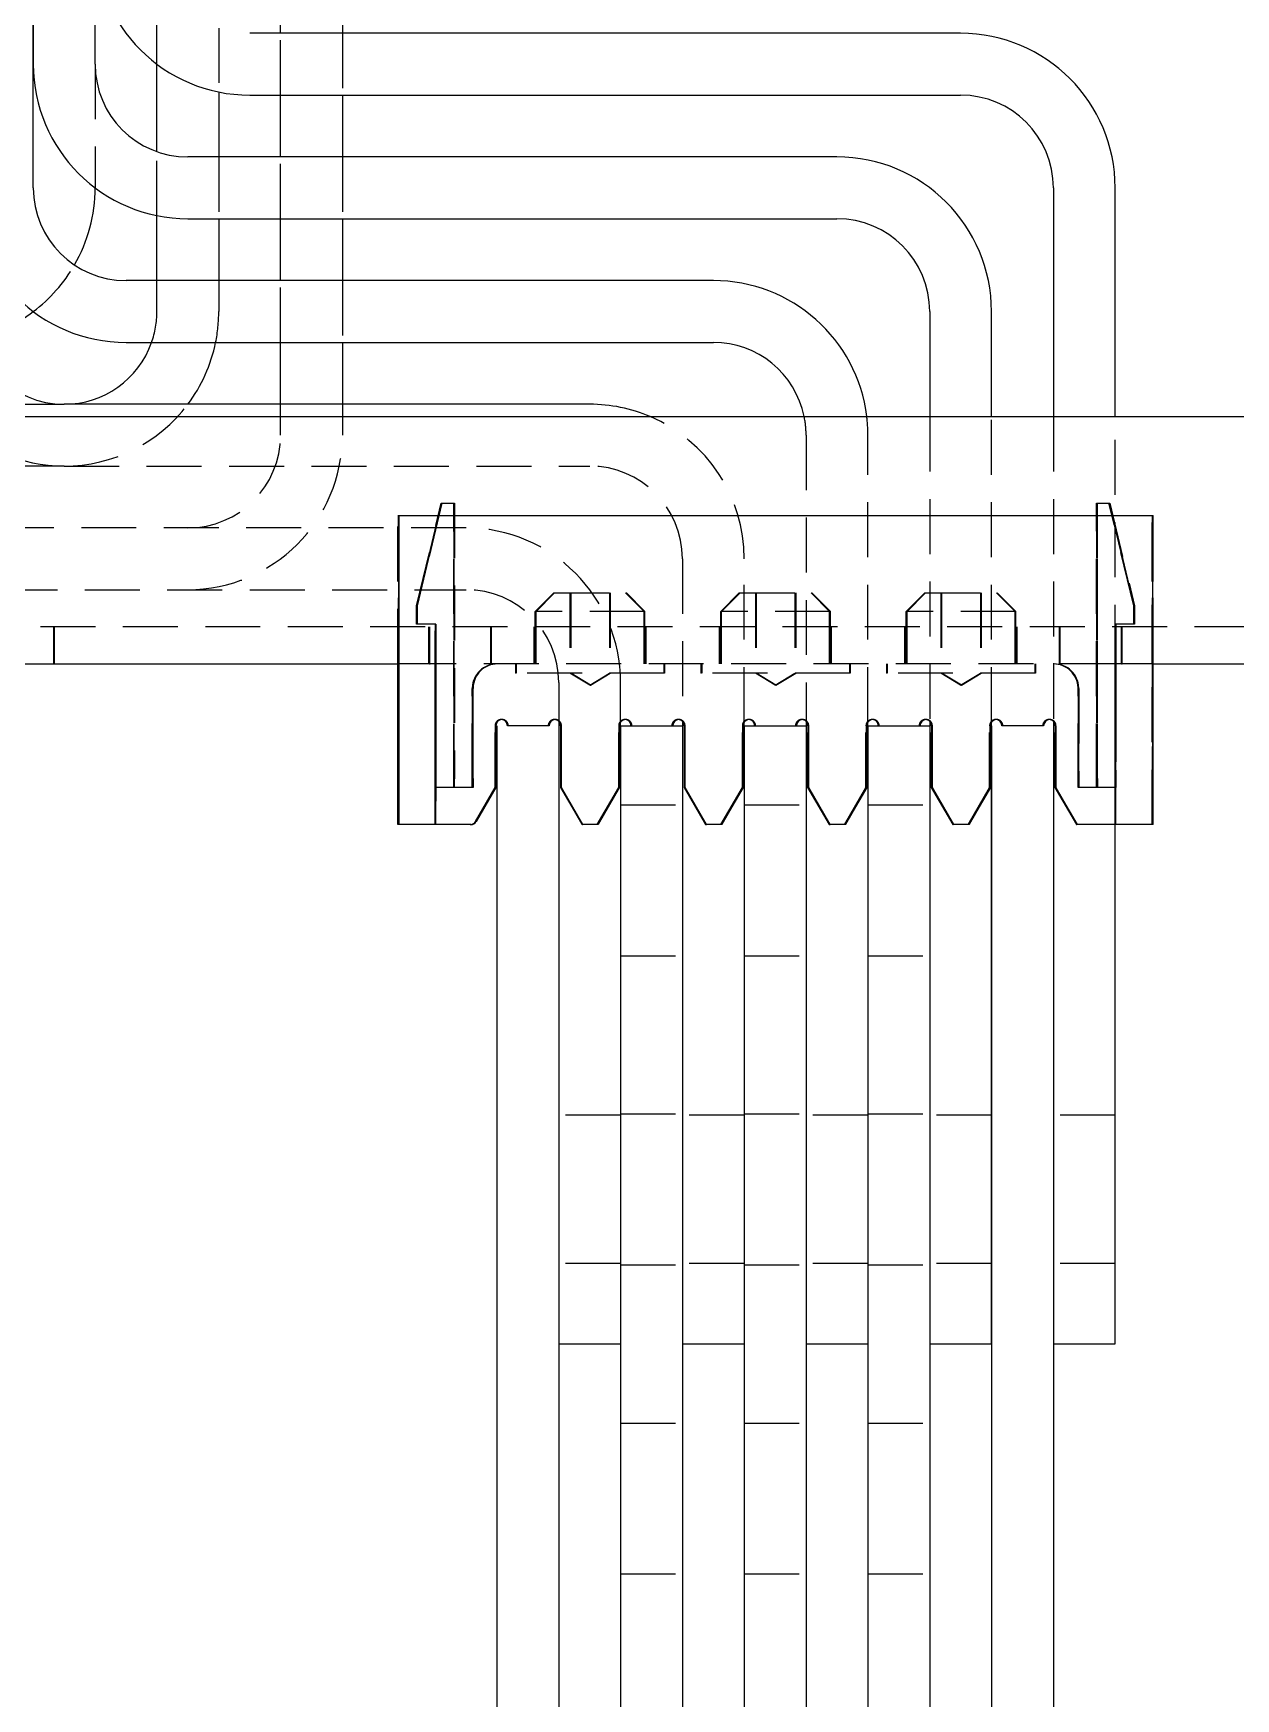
# Model space of a CAD drawing. Header units: millimetres. Extents: x -116965 to 323937, y 291661 to 566926.
# Drawn here: x -20273.1 to -20203.6, y 326051.8 to 326148 of the extents above; entities that cross this region are included whole.
import ezdxf

# ---------------------------------------------------------------- set-up
doc = ezdxf.new("R2010")
doc.units = ezdxf.units.MM
doc.linetypes.add('HIDDEN2', pattern=[4.7625, 3.175, -1.5875])
doc.layers.add('ALPHA', color=255, linetype='Continuous')
doc.layers.add('Pointille_Court', color=40, linetype='HIDDEN2', lineweight=25)

msp = doc.modelspace()

# ---------------------------------------------------------------- linework, layer by layer
at = {"layer": 'ALPHA'}
for p, q in [((-20273.090627, 326139.083757), (-20273.090627, 326155.155185)), ((-20273.090627, 326155.155185), (-20273.090627, 326146.226614)), ((-20269.519199, 326146.226614), (-20269.519199, 326155.155185)), ((-20258.804913, 326148.012328), (-20258.804913, 326155.155183)), ((-20255.233484, 326155.155185), (-20255.233484, 326148.012328)), ((-20219.519199, 326148.012328), (-20260.590627, 326148.012328)), ((-20265.94777, 326141.175851), (-20265.94777, 326146.226614)), ((-20262.376341, 326144.621293), (-20262.376341, 326140.869471)), ((-20260.590627, 326144.4409), (-20219.519199, 326144.4409)), ((-20258.804913, 326140.869471), (-20258.804913, 326144.4409)), ((-20255.233484, 326144.4409), (-20255.233484, 326140.869471)), ((-20226.662056, 326140.869471), (-20264.162056, 326140.869471)), ((-20214.162056, 326139.083757), (-20214.162056, 326125.869471)), ((-20210.590627, 326125.869471), (-20210.590627, 326139.083757)), ((-20265.94777, 326133.726614), (-20265.94777, 326137.478436)), ((-20264.162056, 326137.298043), (-20226.662056, 326137.298043)), ((-20262.376341, 326137.298043), (-20262.376341, 326133.726614)), ((-20258.804913, 326133.726614), (-20258.804913, 326137.298043)), ((-20255.233484, 326137.298043), (-20255.233484, 326133.726614)), ((-20233.804913, 326133.726614), (-20267.733484, 326133.726614)), ((-20221.304913, 326131.9409), (-20221.304913, 326125.869471)), ((-20217.733484, 326125.869471), (-20217.733484, 326131.9409)), ((-20267.733484, 326130.155185), (-20233.804913, 326130.155185)), ((-20258.804913, 326126.583757), (-20258.804913, 326130.155185)), ((-20255.233484, 326130.155185), (-20255.233484, 326126.583757)), ((-20435.195723, 326125.869471), (-20114.481443, 326125.869471)), ((-20240.94777, 326126.583757), (-20271.304913, 326126.583757)), ((-20251.981, 326111.583757), (-20251.980829, 326120.155185)), ((-20251.980829, 326120.155185), (-20251.980421, 326120.155185)), ((-20251.980421, 326120.155185), (-20208.408993, 326120.155185)), ((-20251.980421, 326120.155185), (-20251.980421, 326102.298043)), ((-20208.408993, 326102.298043), (-20208.408993, 326120.155185)), ((-20297.694706, 326111.583757), (-20251.981, 326111.583757)), ((-20252.022256, 326102.298043), (-20252.022256, 326111.583757)), ((-20252.021677, 326111.583757), (-20252.021677, 326102.298043)), ((-20252.016714, 326102.298043), (-20252.016714, 326111.583757)), ((-20252.016135, 326111.583757), (-20252.016135, 326102.298043)), ((-20251.986542, 326102.298043), (-20251.986542, 326111.583757)), ((-20251.985962, 326111.583757), (-20251.985962, 326102.298043)), ((-20251.981, 326102.298043), (-20251.981, 326111.583757)), ((-20208.408993, 326111.583757), (-20162.695288, 326111.583757)), ((-20208.402384, 326102.298043), (-20208.402384, 326111.583757)), ((-20246.373278, 326108.012328), (-20246.373278, 326104.4409)), ((-20246.366669, 326108.012328), (-20246.366669, 326104.4409)), ((-20246.304913, 326108.012328), (-20246.304913, 326018.726614)), ((-20245.694706, 326108.012328), (-20245.700828, 326108.012328)), ((-20245.665113, 326108.012328), (-20245.694706, 326108.012328)), ((-20245.658992, 326108.012328), (-20245.665113, 326108.012328)), ((-20243.301849, 326108.012328), (-20245.658992, 326108.012328)), ((-20243.295241, 326108.012328), (-20243.301849, 326108.012328)), ((-20242.733484, 326108.295723), (-20242.733484, 326072.298043)), ((-20242.733484, 326108.012328), (-20242.733484, 326018.726614)), ((-20242.593685, 326108.012328), (-20242.593685, 326104.4409)), ((-20242.587564, 326104.4409), (-20242.587564, 326108.012328)), ((-20239.230421, 326108.012328), (-20239.230421, 326104.4409)), ((-20239.162056, 326108.012328), (-20239.162056, 326108.222467)), ((-20239.162056, 326108.012328), (-20235.590627, 326108.012328)), ((-20239.162056, 326108.012328), (-20239.162056, 326018.726614)), ((-20235.590627, 326108.295723), (-20235.590627, 326108.012328)), ((-20235.590627, 326108.012328), (-20235.590627, 326018.726614)), ((-20235.450828, 326108.012328), (-20235.450828, 326104.4409)), ((-20235.444707, 326104.4409), (-20235.444707, 326108.012328)), ((-20232.087564, 326108.012328), (-20232.087564, 326104.4409)), ((-20232.019199, 326108.012328), (-20232.019199, 326108.222468)), ((-20232.019199, 326108.012328), (-20228.44777, 326108.012328)), ((-20232.019199, 326108.012328), (-20232.019199, 326018.726614)), ((-20228.44777, 326108.295723), (-20228.44777, 326108.012328)), ((-20228.44777, 326108.012328), (-20228.44777, 326018.726614)), ((-20228.307971, 326108.012328), (-20228.307971, 326104.4409)), ((-20228.30185, 326104.4409), (-20228.30185, 326108.012328)), ((-20224.944707, 326108.012328), (-20224.944707, 326104.4409)), ((-20224.876341, 326108.012328), (-20224.876341, 326108.222468)), ((-20224.876341, 326108.012328), (-20221.304913, 326108.012328)), ((-20224.876341, 326108.012328), (-20224.876341, 326018.726614)), ((-20221.304913, 326108.295723), (-20221.304913, 326108.012328)), ((-20221.304913, 326108.012328), (-20221.304913, 326018.726614)), ((-20221.165114, 326108.012328), (-20221.165114, 326104.4409)), ((-20221.158993, 326104.4409), (-20221.158993, 326108.012328)), ((-20217.80185, 326108.012328), (-20217.80185, 326104.4409)), ((-20217.733484, 326072.298043), (-20217.733484, 326108.222468)), ((-20217.733484, 326108.012328), (-20217.733484, 326018.726614)), ((-20217.123278, 326108.012328), (-20217.1294, 326108.012328)), ((-20217.093685, 326108.012328), (-20217.123278, 326108.012328)), ((-20217.087564, 326108.012328), (-20217.093685, 326108.012328)), ((-20214.730421, 326108.012328), (-20217.087564, 326108.012328)), ((-20214.723812, 326108.012328), (-20214.730421, 326108.012328)), ((-20214.162056, 326108.295723), (-20214.162056, 326072.298043)), ((-20214.162056, 326108.012328), (-20214.162056, 326018.726614)), ((-20214.022257, 326108.012328), (-20214.022257, 326104.4409)), ((-20214.016136, 326104.4409), (-20214.016136, 326108.012328)), ((-20246.373278, 326104.4409), (-20247.507359, 326102.476614)), ((-20246.366669, 326104.4409), (-20247.50075, 326102.476614)), ((-20242.593685, 326104.4409), (-20242.587564, 326104.4409)), ((-20242.593685, 326104.4409), (-20241.356506, 326102.298043)), ((-20241.350385, 326102.298043), (-20242.587564, 326104.4409)), ((-20239.230421, 326104.4409), (-20240.4676, 326102.298043)), ((-20235.450828, 326104.4409), (-20235.444707, 326104.4409)), ((-20235.450828, 326104.4409), (-20234.213649, 326102.298043)), ((-20234.207528, 326102.298043), (-20235.444707, 326104.4409)), ((-20232.087564, 326104.4409), (-20233.324743, 326102.298043)), ((-20228.307971, 326104.4409), (-20228.30185, 326104.4409)), ((-20228.307971, 326104.4409), (-20227.070792, 326102.298043)), ((-20227.064671, 326102.298043), (-20228.30185, 326104.4409)), ((-20224.944707, 326104.4409), (-20226.181886, 326102.298043)), ((-20221.165114, 326104.4409), (-20221.158993, 326104.4409)), ((-20221.165114, 326104.4409), (-20219.927935, 326102.298043)), ((-20219.921813, 326102.298043), (-20221.158993, 326104.4409)), ((-20217.80185, 326104.4409), (-20219.039029, 326102.298043)), ((-20214.022257, 326104.4409), (-20214.016136, 326104.4409)), ((-20214.022257, 326104.4409), (-20212.785078, 326102.298043)), ((-20212.778956, 326102.298043), (-20214.016136, 326104.4409)), ((-20252.021677, 326102.298043), (-20252.022256, 326102.298043)), ((-20252.016714, 326102.298043), (-20252.021677, 326102.298043)), ((-20252.016135, 326102.298043), (-20252.016714, 326102.298043)), ((-20251.986542, 326102.298043), (-20252.016135, 326102.298043)), ((-20251.985962, 326102.298043), (-20251.986542, 326102.298043)), ((-20251.981, 326102.298043), (-20251.985962, 326102.298043)), ((-20251.980421, 326102.298043), (-20251.981, 326102.298043)), ((-20247.816654, 326102.298043), (-20251.980421, 326102.298043)), ((-20247.810045, 326102.298043), (-20247.816654, 326102.298043)), ((-20241.356506, 326102.298043), (-20241.350385, 326102.298043)), ((-20240.4676, 326102.298043), (-20241.350385, 326102.298043)), ((-20234.213649, 326102.298043), (-20234.207528, 326102.298043)), ((-20233.324743, 326102.298043), (-20234.207528, 326102.298043)), ((-20227.070792, 326102.298043), (-20227.064671, 326102.298043)), ((-20226.181886, 326102.298043), (-20227.064671, 326102.298043)), ((-20219.927935, 326102.298043), (-20219.921813, 326102.298043)), ((-20219.039029, 326102.298043), (-20219.921813, 326102.298043)), ((-20212.785078, 326102.298043), (-20212.778956, 326102.298043)), ((-20208.408993, 326102.298043), (-20212.778956, 326102.298043)), ((-20210.590627, 326072.298043), (-20210.590627, 326102.298043)), ((-20208.402384, 326102.298043), (-20208.408993, 326102.298043)), ((-20242.733484, 326072.298043), (-20239.162056, 326072.298043)), ((-20235.590627, 326072.298043), (-20232.019199, 326072.298043)), ((-20228.44777, 326072.298043), (-20224.876341, 326072.298043)), ((-20221.304913, 326072.298043), (-20217.733484, 326072.298043)), ((-20214.162056, 326072.298043), (-20210.590627, 326072.298043))]:
    msp.add_line(p, q, dxfattribs=at)
for centre, radius, start, end in [((-20260.590627, 326153.369471), 8.928571, 180, 270), ((-20219.519199, 326139.083757), 8.928571, 0, 90), ((-20264.162056, 326146.226614), 8.928571, 180, 270), ((-20264.162056, 326146.226614), 5.357143, 180, 270), ((-20219.519199, 326139.083757), 5.357143, 0, 90), ((-20226.662056, 326131.9409), 8.928571, 0, 90), ((-20267.733484, 326139.083757), 8.928571, 180, 270), ((-20267.733484, 326139.083757), 5.357143, 180, 270), ((-20278.44777, 326139.083757), 8.928571, 330.07356513, 0), ((-20226.662056, 326131.9409), 5.357143, 0, 90), ((-20233.804913, 326124.798043), 8.928571, 6.89210258, 90), ((-20271.304913, 326131.9409), 5.357143, 180, 270), ((-20278.44777, 326139.083757), 8.928571, 283.05194057, 306.86989765), ((-20271.304913, 326131.9409), 5.357143, 270, 340.52877936), ((-20271.304913, 326131.9409), 8.928571, 323.13010235, 348.46304097), ((-20233.804913, 326124.798043), 5.357143, 11.53695903, 90), ((-20240.94777, 326117.655185), 8.928571, 66.92608193, 90), ((-20246.009527, 326108.012328), 0.357143, 91.02115778, 180), ((-20242.938098, 326108.012328), 0.357143, 91.02116224, 180), ((-20238.866669, 326108.012328), 0.357143, 91.02116817, 145.80008541), ((-20235.795241, 326108.012328), 0.357143, 91.02117264, 180), ((-20231.723812, 326108.012328), 0.357143, 91.02117856, 145.80008541), ((-20228.652384, 326108.012328), 0.357143, 91.02118303, 180), ((-20224.580955, 326108.012328), 0.357143, 91.02118895, 145.80008541), ((-20221.509527, 326108.012328), 0.357143, 91.02119342, 180), ((-20217.438098, 326108.012328), 0.357143, 91.02119934, 145.80008541), ((-20214.366669, 326108.012328), 0.357143, 91.02120381, 180), ((-20247.810045, 326102.655185), 0.357143, 270, 330)]:
    msp.add_arc(centre, radius, start, end, dxfattribs=at)
for centre, start_param, end_param in [((-20246.016135, 326108.012328), 4.71238898, 7.853981634), ((-20246.057971, 326108.012328), 4.71238898, 6.215311582), ((-20246.051849, 326108.012328), 4.71238898, 6.223898757), ((-20246.022256, 326108.012328), 4.71238898, 6.274615404), ((-20242.944707, 326108.012328), 4.71238898, 7.853981634), ((-20242.986542, 326108.012328), 5.49572703, 6.215311504), ((-20242.980421, 326108.012328), 5.519729244, 6.223898679), ((-20242.950828, 326108.012328), 4.71238898, 6.274615404), ((-20238.873278, 326108.012328), 4.71238898, 7.853981634), ((-20238.915114, 326108.012328), 4.71238898, 6.2153114), ((-20238.908992, 326108.012328), 4.71238898, 6.223898575), ((-20238.879399, 326108.012328), 4.71238898, 6.274615404), ((-20235.801849, 326108.012328), 4.71238898, 7.853981634), ((-20235.843685, 326108.012328), 5.495726516, 6.215311322), ((-20235.837564, 326108.012328), 5.519728742, 6.223898497), ((-20235.807971, 326108.012328), 4.71238898, 6.274615404), ((-20231.730421, 326108.012328), 4.71238898, 7.853981634), ((-20231.772257, 326108.012328), 4.71238898, 6.215311219), ((-20231.766135, 326108.012328), 4.71238898, 6.223898394), ((-20231.736542, 326108.012328), 4.71238898, 6.274615404), ((-20228.658992, 326108.012328), 4.71238898, 7.853981634), ((-20228.700828, 326108.012328), 5.495726002, 6.215311141), ((-20228.694707, 326108.012328), 5.51972824, 6.223898316), ((-20228.665114, 326108.012328), 4.71238898, 6.274615404), ((-20224.587564, 326108.012328), 4.71238898, 7.853981634), ((-20224.6294, 326108.012328), 4.71238898, 6.215311037), ((-20224.623278, 326108.012328), 4.71238898, 6.223898212), ((-20224.593685, 326108.012328), 4.71238898, 6.274615404), ((-20221.516135, 326108.012328), 4.71238898, 7.853981634), ((-20221.557971, 326108.012328), 5.495725488, 6.215310959), ((-20221.55185, 326108.012328), 5.519727738, 6.223898134), ((-20221.522257, 326108.012328), 4.71238898, 6.274615404), ((-20217.444707, 326108.012328), 4.71238898, 7.853981634), ((-20217.486543, 326108.012328), 4.71238898, 6.215310855), ((-20217.480421, 326108.012328), 4.71238898, 6.22389803), ((-20217.450828, 326108.012328), 4.71238898, 6.274615404), ((-20214.373278, 326108.012328), 4.71238898, 7.853981634), ((-20214.415114, 326108.012328), 5.495724974, 6.215310777), ((-20214.408993, 326108.012328), 5.519727236, 6.223897952), ((-20214.3794, 326108.012328), 4.71238898, 6.274615404), ((-20247.816654, 326102.655185), 3.141592654, 4.188790205)]:
    msp.add_ellipse(centre, major_axis=(0, 0.357143), ratio=0.999999982, start_param=start_param, end_param=end_param, dxfattribs=at)
at = {"layer": 'Pointille_Court'}
for p, q in [((-20265.94777, 326146.226614), (-20265.94777, 326153.369471)), ((-20262.376341, 326148.318708), (-20262.376341, 326144.621293)), ((-20258.804913, 326144.4409), (-20258.804913, 326148.012328)), ((-20255.233484, 326148.012328), (-20255.233484, 326144.4409)), ((-20269.519199, 326146.226614), (-20269.519199, 326139.083757)), ((-20265.94777, 326137.478436), (-20265.94777, 326141.175851)), ((-20262.376341, 326140.869471), (-20262.376341, 326137.298043)), ((-20258.804913, 326137.298043), (-20258.804913, 326140.869471)), ((-20255.233484, 326140.869471), (-20255.233484, 326137.298043)), ((-20265.94777, 326131.9409), (-20265.94777, 326133.726614)), ((-20262.376341, 326133.726614), (-20262.376341, 326131.9409)), ((-20258.804913, 326130.155185), (-20258.804913, 326133.726614)), ((-20255.233484, 326133.726614), (-20255.233484, 326130.155185)), ((-20278.44777, 326126.583757), (-20271.304913, 326126.583757)), ((-20258.804913, 326124.798043), (-20258.804913, 326126.583757)), ((-20255.233484, 326126.583757), (-20255.233484, 326124.798043)), ((-20221.304913, 326125.869471), (-20221.304913, 326108.295723)), ((-20217.733484, 326108.222468), (-20217.733484, 326125.869471)), ((-20214.162056, 326125.869471), (-20214.162056, 326108.295723)), ((-20210.590627, 326102.298043), (-20210.590627, 326125.869471)), ((-20228.44777, 326124.798043), (-20228.44777, 326108.295723)), ((-20224.876341, 326108.222468), (-20224.876341, 326124.798043)), ((-20271.304913, 326123.012328), (-20301.662056, 326123.012328)), ((-20271.304913, 326123.012328), (-20240.94777, 326123.012328)), ((-20252.022256, 326120.155185), (-20252.021848, 326120.155185)), ((-20252.022256, 326111.583757), (-20252.022256, 326120.155185)), ((-20252.021848, 326120.155185), (-20252.021677, 326111.583757)), ((-20252.021848, 326120.155185), (-20252.016543, 326120.155185)), ((-20252.016715, 326111.583757), (-20252.016543, 326120.155185)), ((-20252.016543, 326120.155185), (-20252.016135, 326120.155185)), ((-20252.016135, 326120.155185), (-20251.986542, 326120.155185)), ((-20252.016135, 326120.155185), (-20252.016135, 326111.583757)), ((-20251.986542, 326120.155185), (-20251.986134, 326120.155185)), ((-20251.986542, 326111.583757), (-20251.986542, 326120.155185)), ((-20251.986134, 326120.155185), (-20251.985962, 326111.583757)), ((-20251.986134, 326120.155185), (-20251.980829, 326120.155185)), ((-20251.973812, 326120.155185), (-20251.973812, 326102.298043)), ((-20249.519604, 326120.869471), (-20250.948224, 326114.9409)), ((-20250.94731, 326114.9409), (-20249.518788, 326120.869471)), ((-20249.483889, 326120.869471), (-20250.91251, 326114.9409)), ((-20250.911596, 326114.9409), (-20249.483073, 326120.869471)), ((-20250.902384, 326114.9409), (-20249.473812, 326120.869471)), ((-20249.519604, 326120.869471), (-20249.518788, 326120.869471)), ((-20249.518788, 326120.869471), (-20249.483889, 326120.869471)), ((-20249.483889, 326120.869471), (-20249.483073, 326120.869471)), ((-20249.483073, 326120.869471), (-20248.768788, 326120.869471)), ((-20248.80545, 326104.953344), (-20248.805318, 326120.869471)), ((-20248.804502, 326120.869471), (-20248.80437, 326104.953344)), ((-20248.769735, 326104.953344), (-20248.769604, 326120.869471)), ((-20248.768788, 326120.869471), (-20248.759527, 326120.869471)), ((-20248.768788, 326120.869471), (-20248.768656, 326104.953344)), ((-20248.759527, 326120.869471), (-20248.759527, 326104.953344)), ((-20211.662422, 326120.869471), (-20211.662592, 326104.94655)), ((-20211.662422, 326120.869471), (-20211.661619, 326120.869471)), ((-20211.661619, 326120.869471), (-20211.626707, 326120.869471)), ((-20211.661513, 326104.957788), (-20211.661619, 326120.869471)), ((-20211.626707, 326120.869471), (-20211.626878, 326104.94655)), ((-20211.626707, 326120.869471), (-20211.625905, 326120.869471)), ((-20211.625905, 326120.869471), (-20210.911619, 326120.869471)), ((-20211.625798, 326104.957788), (-20211.625905, 326120.869471)), ((-20211.616669, 326104.957788), (-20211.616669, 326120.869471)), ((-20209.519628, 326114.9409), (-20210.948136, 326120.869471)), ((-20210.947334, 326120.869471), (-20209.518723, 326114.9409)), ((-20209.483914, 326114.9409), (-20210.912422, 326120.869471)), ((-20210.911619, 326120.869471), (-20210.902384, 326120.869471)), ((-20210.911619, 326120.869471), (-20209.483008, 326114.9409)), ((-20210.902384, 326120.869471), (-20209.473812, 326114.9409)), ((-20208.450828, 326120.155185), (-20208.450828, 326102.298043)), ((-20208.450249, 326111.583757), (-20208.45042, 326120.155185)), ((-20208.445115, 326120.155185), (-20208.445287, 326111.583757)), ((-20208.444707, 326102.298043), (-20208.444707, 326120.155185)), ((-20208.415114, 326120.155185), (-20208.415114, 326102.298043)), ((-20208.414534, 326111.583757), (-20208.414706, 326120.155185)), ((-20208.409401, 326120.155185), (-20208.409572, 326111.583757)), ((-20208.408993, 326120.155185), (-20208.402384, 326120.155185)), ((-20208.402384, 326111.583757), (-20208.402384, 326120.155185)), ((-20248.090627, 326119.4409), (-20274.876341, 326119.4409)), ((-20235.590627, 326117.655185), (-20235.590627, 326108.295723)), ((-20232.019199, 326108.222468), (-20232.019199, 326117.655185)), ((-20274.876341, 326115.869471), (-20248.090627, 326115.869471)), ((-20243.019196, 326115.6909), (-20244.090624, 326114.619471)), ((-20242.983481, 326115.6909), (-20244.05491, 326114.619471)), ((-20242.973812, 326115.6909), (-20244.045241, 326114.619471)), ((-20243.019196, 326115.6909), (-20243.019196, 326115.6909)), ((-20243.019196, 326115.6909), (-20242.983481, 326115.6909)), ((-20242.983481, 326115.6909), (-20242.983481, 326115.6909)), ((-20242.983481, 326115.6909), (-20238.840624, 326115.6909)), ((-20242.090624, 326115.6909), (-20242.090624, 326111.583757)), ((-20242.05491, 326115.6909), (-20242.05491, 326111.583757)), ((-20242.045241, 326115.6909), (-20242.045241, 326111.583757)), ((-20239.80491, 326115.6909), (-20239.80491, 326111.583757)), ((-20239.769196, 326115.6909), (-20239.769196, 326111.583757)), ((-20239.759527, 326115.6909), (-20239.759527, 326111.583757)), ((-20238.876339, 326115.6909), (-20237.80491, 326114.619471)), ((-20238.840624, 326115.6909), (-20238.830955, 326115.6909)), ((-20238.840624, 326115.6909), (-20237.769196, 326114.619471)), ((-20238.830955, 326115.6909), (-20237.759527, 326114.619471)), ((-20232.30491, 326115.6909), (-20233.376339, 326114.619471)), ((-20232.269196, 326115.6909), (-20233.340625, 326114.619471)), ((-20232.259527, 326115.6909), (-20233.330955, 326114.619471)), ((-20232.30491, 326115.6909), (-20232.30491, 326115.6909)), ((-20232.30491, 326115.6909), (-20232.269196, 326115.6909)), ((-20232.269196, 326115.6909), (-20232.269196, 326115.6909)), ((-20232.269196, 326115.6909), (-20228.126339, 326115.6909)), ((-20231.376339, 326115.6909), (-20231.376339, 326111.583757)), ((-20231.340625, 326115.6909), (-20231.340625, 326111.583757)), ((-20231.330955, 326115.6909), (-20231.330955, 326111.583757)), ((-20229.090625, 326115.6909), (-20229.090625, 326111.583757)), ((-20229.05491, 326115.6909), (-20229.05491, 326111.583757)), ((-20229.045241, 326115.6909), (-20229.045241, 326111.583757)), ((-20228.162053, 326115.6909), (-20227.090625, 326114.619471)), ((-20228.126339, 326115.6909), (-20228.116669, 326115.6909)), ((-20228.126339, 326115.6909), (-20227.05491, 326114.619471)), ((-20228.116669, 326115.6909), (-20227.045241, 326114.619471)), ((-20221.590625, 326115.6909), (-20222.662053, 326114.619471)), ((-20221.55491, 326115.6909), (-20222.626339, 326114.619471)), ((-20221.545241, 326115.6909), (-20222.616669, 326114.619471)), ((-20221.590625, 326115.6909), (-20221.590625, 326115.6909)), ((-20221.590625, 326115.6909), (-20221.55491, 326115.6909)), ((-20221.55491, 326115.6909), (-20221.55491, 326115.6909)), ((-20221.55491, 326115.6909), (-20217.412053, 326115.6909)), ((-20220.662053, 326115.6909), (-20220.662053, 326111.583757)), ((-20220.626339, 326115.6909), (-20220.626339, 326111.583757)), ((-20220.616669, 326115.6909), (-20220.616669, 326111.583757)), ((-20218.376339, 326115.6909), (-20218.376339, 326111.583757)), ((-20218.340625, 326115.6909), (-20218.340625, 326111.583757)), ((-20218.330955, 326115.6909), (-20218.330955, 326111.583757)), ((-20217.447768, 326115.6909), (-20216.376339, 326114.619471)), ((-20217.412053, 326115.6909), (-20217.402384, 326115.6909)), ((-20217.412053, 326115.6909), (-20216.340625, 326114.619471)), ((-20217.402384, 326115.6909), (-20216.330955, 326114.619471)), ((-20250.948224, 326114.9409), (-20250.948233, 326113.869471)), ((-20250.94731, 326114.9409), (-20250.948224, 326114.9409)), ((-20250.947301, 326113.869471), (-20250.94731, 326114.9409)), ((-20250.91251, 326114.9409), (-20250.912519, 326113.869471)), ((-20250.911596, 326114.9409), (-20250.91251, 326114.9409)), ((-20250.911587, 326113.869471), (-20250.911596, 326114.9409)), ((-20250.902384, 326113.869471), (-20250.902384, 326114.9409)), ((-20244.090624, 326111.583757), (-20244.090624, 326114.619471)), ((-20244.05491, 326114.619471), (-20244.090624, 326114.619471)), ((-20244.090624, 326114.619471), (-20244.090624, 326114.619471)), ((-20244.05491, 326111.583757), (-20244.05491, 326114.619471)), ((-20237.769196, 326114.619471), (-20244.05491, 326114.619471)), ((-20244.05491, 326114.619471), (-20244.05491, 326114.619471)), ((-20244.045241, 326111.583757), (-20244.045241, 326114.619471)), ((-20237.80491, 326111.583757), (-20237.80491, 326114.619471)), ((-20237.759527, 326114.619471), (-20237.769196, 326114.619471)), ((-20237.769196, 326111.583757), (-20237.769196, 326114.619471)), ((-20237.759527, 326111.583757), (-20237.759527, 326114.619471)), ((-20233.376339, 326111.583757), (-20233.376339, 326114.619471)), ((-20233.340624, 326114.619471), (-20233.376339, 326114.619471)), ((-20233.376339, 326114.619471), (-20233.376339, 326114.619471)), ((-20233.340625, 326111.583757), (-20233.340625, 326114.619471)), ((-20233.340624, 326114.619471), (-20233.340625, 326114.619471)), ((-20227.05491, 326114.619471), (-20233.340624, 326114.619471)), ((-20233.330955, 326111.583757), (-20233.330955, 326114.619471)), ((-20227.090625, 326111.583757), (-20227.090625, 326114.619471)), ((-20227.045241, 326114.619471), (-20227.05491, 326114.619471)), ((-20227.05491, 326111.583757), (-20227.05491, 326114.619471)), ((-20227.045241, 326111.583757), (-20227.045241, 326114.619471)), ((-20222.662053, 326111.583757), (-20222.662053, 326114.619471)), ((-20222.626339, 326114.619471), (-20222.662053, 326114.619471)), ((-20222.662053, 326114.619471), (-20222.662053, 326114.619471)), ((-20222.626339, 326111.583757), (-20222.626339, 326114.619471)), ((-20216.340625, 326114.619471), (-20222.626339, 326114.619471)), ((-20222.626339, 326114.619471), (-20222.626339, 326114.619471)), ((-20222.616669, 326111.583757), (-20222.616669, 326114.619471)), ((-20216.376339, 326111.583757), (-20216.376339, 326114.619471)), ((-20216.330955, 326114.619471), (-20216.340625, 326114.619471)), ((-20216.340625, 326111.583757), (-20216.340625, 326114.619471)), ((-20216.330955, 326111.583757), (-20216.330955, 326114.619471)), ((-20209.51964, 326113.869471), (-20209.519628, 326114.9409)), ((-20209.518723, 326114.9409), (-20209.519628, 326114.9409)), ((-20209.518723, 326114.9409), (-20209.518715, 326113.869471)), ((-20209.483925, 326113.869471), (-20209.483914, 326114.9409)), ((-20209.483008, 326114.9409), (-20209.483914, 326114.9409)), ((-20209.483008, 326114.9409), (-20209.483001, 326113.869471)), ((-20209.473812, 326114.9409), (-20209.473812, 326113.869471)), ((-20112.339402, 326113.726614), (-20437.339397, 326113.726614)), ((-20271.912617, 326111.583757), (-20271.912617, 326113.726614)), ((-20271.911488, 326111.583757), (-20271.911488, 326113.726614)), ((-20271.876903, 326111.583757), (-20271.876903, 326113.726614)), ((-20271.875774, 326111.583757), (-20271.875774, 326113.726614)), ((-20271.866669, 326111.583757), (-20271.866669, 326113.726614)), ((-20250.947301, 326113.869471), (-20250.948233, 326113.869471)), ((-20250.912519, 326113.869471), (-20250.947301, 326113.869471)), ((-20250.911587, 326113.869471), (-20250.912519, 326113.869471)), ((-20249.840158, 326113.869471), (-20250.911587, 326113.869471)), ((-20250.234093, 326111.583757), (-20250.234093, 326113.726614)), ((-20250.232869, 326111.583757), (-20250.232869, 326113.726614)), ((-20250.198379, 326111.583757), (-20250.198379, 326113.726614)), ((-20250.197155, 326111.583757), (-20250.197155, 326113.726614)), ((-20250.188098, 326111.583757), (-20250.188098, 326113.726614)), ((-20249.878819, 326111.583757), (-20249.878858, 326113.502624)), ((-20249.876804, 326113.869471), (-20249.876878, 326104.953344)), ((-20249.875799, 326104.953344), (-20249.875872, 326113.869471)), ((-20249.873819, 326113.502624), (-20249.873857, 326111.583757)), ((-20249.843105, 326111.583757), (-20249.843144, 326113.502624)), ((-20249.84109, 326113.869471), (-20249.841164, 326104.953344)), ((-20249.830955, 326113.869471), (-20249.840158, 326113.869471)), ((-20249.840084, 326104.953344), (-20249.840158, 326113.869471)), ((-20249.838105, 326113.502624), (-20249.838143, 326111.583757)), ((-20249.830955, 326113.502624), (-20249.830955, 326113.869471)), ((-20249.830955, 326113.502624), (-20249.830955, 326111.583757)), ((-20246.662665, 326111.583757), (-20246.662665, 326113.726614)), ((-20246.661441, 326111.583757), (-20246.661441, 326113.726614)), ((-20246.626951, 326111.583757), (-20246.626951, 326113.726614)), ((-20246.625726, 326111.583757), (-20246.625726, 326113.726614)), ((-20246.616669, 326111.583757), (-20246.616669, 326113.726614)), ((-20244.162053, 326111.583757), (-20244.162053, 326113.726614)), ((-20244.126339, 326111.583757), (-20244.126339, 326113.726614)), ((-20244.116669, 326111.583757), (-20244.116669, 326113.726614)), ((-20237.733481, 326111.583757), (-20237.733481, 326113.726614)), ((-20237.697767, 326111.583757), (-20237.697767, 326113.726614)), ((-20237.688098, 326111.583757), (-20237.688098, 326113.726614)), ((-20233.447767, 326111.583757), (-20233.447767, 326113.726614)), ((-20233.412053, 326111.583757), (-20233.412053, 326113.726614)), ((-20233.402384, 326111.583757), (-20233.402384, 326113.726614)), ((-20227.019196, 326111.583757), (-20227.019196, 326113.726614)), ((-20226.983482, 326111.583757), (-20226.983482, 326113.726614)), ((-20226.973812, 326111.583757), (-20226.973812, 326113.726614)), ((-20222.733482, 326111.583757), (-20222.733482, 326113.726614)), ((-20222.697768, 326111.583757), (-20222.697768, 326113.726614)), ((-20222.688098, 326111.583757), (-20222.688098, 326113.726614)), ((-20216.30491, 326111.583757), (-20216.30491, 326113.726614)), ((-20216.269196, 326111.583757), (-20216.269196, 326113.726614)), ((-20216.259527, 326111.583757), (-20216.259527, 326113.726614)), ((-20213.805523, 326111.583757), (-20213.805523, 326113.726614)), ((-20213.804298, 326111.583757), (-20213.804298, 326113.726614)), ((-20213.769808, 326111.583757), (-20213.769808, 326113.726614)), ((-20213.768584, 326111.583757), (-20213.768584, 326113.726614)), ((-20213.759527, 326111.583757), (-20213.759527, 326113.726614)), ((-20210.593144, 326113.502624), (-20210.593106, 326111.583757)), ((-20210.591164, 326104.94655), (-20210.591068, 326113.869471)), ((-20210.591068, 326113.869471), (-20210.590144, 326113.869471)), ((-20210.555354, 326113.869471), (-20210.590144, 326113.869471)), ((-20210.590144, 326113.869471), (-20210.590084, 326104.957788)), ((-20210.588144, 326111.583757), (-20210.588105, 326113.502624)), ((-20210.55743, 326113.502624), (-20210.557392, 326111.583757)), ((-20210.555449, 326104.94655), (-20210.555354, 326113.869471)), ((-20210.555354, 326113.869471), (-20210.55443, 326113.869471)), ((-20209.483001, 326113.869471), (-20210.55443, 326113.869471)), ((-20210.55443, 326113.869471), (-20210.55437, 326104.957788)), ((-20210.55243, 326111.583757), (-20210.552391, 326113.502624)), ((-20210.545241, 326113.869471), (-20210.545241, 326113.502624)), ((-20210.545241, 326111.583757), (-20210.545241, 326113.502624)), ((-20210.234094, 326111.583757), (-20210.234094, 326113.726614)), ((-20210.23287, 326111.583757), (-20210.23287, 326113.726614)), ((-20210.19838, 326111.583757), (-20210.19838, 326113.726614)), ((-20210.197156, 326111.583757), (-20210.197156, 326113.726614)), ((-20210.188098, 326111.583757), (-20210.188098, 326113.726614)), ((-20209.473812, 326113.869471), (-20209.483001, 326113.869471)), ((-20250.195286, 326111.583757), (-20251.981, 326111.583757)), ((-20250.195286, 326111.583757), (-20250.17004, 326111.583757)), ((-20249.838143, 326111.583757), (-20250.17004, 326111.583757)), ((-20249.873925, 326102.298043), (-20249.873925, 326111.583757)), ((-20249.838211, 326102.298043), (-20249.838211, 326111.583757)), ((-20210.552797, 326111.583757), (-20249.838143, 326111.583757)), ((-20249.830955, 326111.583757), (-20249.830955, 326102.298043)), ((-20245.233481, 326111.583757), (-20245.233481, 326111.048043)), ((-20245.197767, 326111.583757), (-20245.197767, 326111.048043)), ((-20245.188098, 326111.583757), (-20245.188098, 326111.048043)), ((-20236.662053, 326111.583757), (-20236.662053, 326111.048043)), ((-20236.626339, 326111.583757), (-20236.626339, 326111.048043)), ((-20236.616669, 326111.583757), (-20236.616669, 326111.048043)), ((-20234.519196, 326111.583757), (-20234.519196, 326111.048043)), ((-20234.483482, 326111.583757), (-20234.483482, 326111.048043)), ((-20234.473812, 326111.583757), (-20234.473812, 326111.048043)), ((-20225.947767, 326111.583757), (-20225.947767, 326111.048043)), ((-20225.912053, 326111.583757), (-20225.912053, 326111.048043)), ((-20225.902384, 326111.583757), (-20225.902384, 326111.048043)), ((-20223.80491, 326111.583757), (-20223.80491, 326111.048043)), ((-20223.769196, 326111.583757), (-20223.769196, 326111.048043)), ((-20223.759527, 326111.583757), (-20223.759527, 326111.048043)), ((-20215.233482, 326111.583757), (-20215.233482, 326111.048043)), ((-20215.197768, 326111.583757), (-20215.197768, 326111.048043)), ((-20215.188098, 326111.583757), (-20215.188098, 326111.048043)), ((-20210.593038, 326102.298043), (-20210.593038, 326111.583757)), ((-20210.557324, 326102.298043), (-20210.557324, 326111.583757)), ((-20210.552797, 326111.583757), (-20210.552497, 326111.583757)), ((-20210.552497, 326111.583757), (-20210.55243, 326111.583757)), ((-20210.220533, 326111.583757), (-20210.55243, 326111.583757)), ((-20210.545241, 326102.298043), (-20210.545241, 326111.583757)), ((-20210.220533, 326111.583757), (-20210.195287, 326111.583757)), ((-20208.409572, 326111.583757), (-20210.195287, 326111.583757)), ((-20208.450249, 326102.298043), (-20208.450249, 326111.583757)), ((-20208.445287, 326111.583757), (-20208.445287, 326102.298043)), ((-20208.414535, 326102.298043), (-20208.414535, 326111.583757)), ((-20208.409572, 326111.583757), (-20208.408993, 326111.583757)), ((-20208.409572, 326111.583757), (-20208.409572, 326102.298043)), ((-20245.197767, 326111.048043), (-20245.233481, 326111.048043)), ((-20245.233481, 326111.048043), (-20245.233481, 326111.048043)), ((-20236.626339, 326111.048043), (-20245.197767, 326111.048043)), ((-20245.197767, 326111.048043), (-20245.197767, 326111.048043)), ((-20242.733484, 326110.512328), (-20242.733484, 326108.295723)), ((-20240.947767, 326110.361345), (-20242.090624, 326111.048043)), ((-20240.912053, 326110.361345), (-20242.05491, 326111.048043)), ((-20240.902384, 326110.361345), (-20242.045241, 326111.048043)), ((-20240.947767, 326110.361345), (-20239.80491, 326111.048043)), ((-20240.912053, 326110.361345), (-20239.769196, 326111.048043)), ((-20240.902384, 326110.361345), (-20239.759527, 326111.048043)), ((-20239.162056, 326108.222467), (-20239.162056, 326110.512328)), ((-20236.616669, 326111.048043), (-20236.626339, 326111.048043)), ((-20234.483482, 326111.048043), (-20234.519196, 326111.048043)), ((-20234.519196, 326111.048043), (-20234.519196, 326111.048043)), ((-20225.912053, 326111.048043), (-20234.483482, 326111.048043)), ((-20234.483482, 326111.048043), (-20234.483482, 326111.048043)), ((-20230.233482, 326110.361345), (-20231.376339, 326111.048043)), ((-20230.197767, 326110.361345), (-20231.340625, 326111.048043)), ((-20230.188098, 326110.361345), (-20231.330955, 326111.048043)), ((-20230.233482, 326110.361345), (-20229.090625, 326111.048043)), ((-20230.197767, 326110.361345), (-20229.05491, 326111.048043)), ((-20230.188098, 326110.361345), (-20229.045241, 326111.048043)), ((-20225.902384, 326111.048043), (-20225.912053, 326111.048043)), ((-20223.769196, 326111.048043), (-20223.80491, 326111.048043)), ((-20223.80491, 326111.048043), (-20223.80491, 326111.048043)), ((-20215.197768, 326111.048043), (-20223.769196, 326111.048043)), ((-20223.769196, 326111.048043), (-20223.769196, 326111.048043)), ((-20219.519196, 326110.361345), (-20220.662053, 326111.048043)), ((-20219.483482, 326110.361345), (-20220.626339, 326111.048043)), ((-20219.473812, 326110.361345), (-20220.616669, 326111.048043)), ((-20219.519196, 326110.361345), (-20218.376339, 326111.048043)), ((-20219.483482, 326110.361345), (-20218.340625, 326111.048043)), ((-20219.473812, 326110.361345), (-20218.330955, 326111.048043)), ((-20215.188098, 326111.048043), (-20215.197768, 326111.048043)), ((-20249.877101, 326104.957918), (-20249.877136, 326110.205042)), ((-20249.875541, 326110.205042), (-20249.875576, 326104.957918)), ((-20249.841387, 326104.957918), (-20249.841422, 326110.205042)), ((-20249.839827, 326110.205042), (-20249.839862, 326104.957918)), ((-20247.734278, 326110.155185), (-20247.734244, 326104.957918)), ((-20247.732719, 326104.957918), (-20247.732684, 326110.155185)), ((-20247.698564, 326110.155185), (-20247.69853, 326104.957918)), ((-20247.697005, 326104.957918), (-20247.69697, 326110.155185)), ((-20247.688098, 326104.957918), (-20247.688098, 326110.155185)), ((-20212.734244, 326104.957918), (-20212.734279, 326110.155185)), ((-20212.732685, 326110.155185), (-20212.73272, 326104.957918)), ((-20212.69853, 326104.957918), (-20212.698565, 326110.155185)), ((-20212.696971, 326110.155185), (-20212.697005, 326104.957918)), ((-20212.688098, 326110.155185), (-20212.688098, 326104.957918)), ((-20210.591422, 326110.205042), (-20210.591387, 326104.957918)), ((-20210.589862, 326104.957918), (-20210.589828, 326110.205042)), ((-20210.555708, 326110.205042), (-20210.555673, 326104.957918)), ((-20210.554148, 326104.957918), (-20210.554113, 326110.205042)), ((-20246.415113, 326104.4409), (-20246.415113, 326108.012328)), ((-20246.408992, 326108.012328), (-20246.408992, 326104.4409)), ((-20246.379399, 326104.4409), (-20246.379399, 326108.012328)), ((-20246.051849, 326108.369471), (-20246.057971, 326108.369471)), ((-20246.016135, 326108.369471), (-20246.022256, 326108.369471)), ((-20242.980421, 326108.369471), (-20242.986542, 326108.369471)), ((-20242.944707, 326108.369471), (-20242.950828, 326108.369471)), ((-20242.629399, 326108.012328), (-20242.629399, 326104.4409)), ((-20242.623278, 326104.4409), (-20242.623278, 326108.012328)), ((-20242.580955, 326104.4409), (-20242.580955, 326108.012328)), ((-20239.272256, 326104.4409), (-20239.272256, 326108.012328)), ((-20239.266135, 326108.012328), (-20239.266135, 326104.4409)), ((-20239.236542, 326104.4409), (-20239.236542, 326108.012328)), ((-20239.223812, 326108.012328), (-20239.223812, 326104.4409)), ((-20238.908992, 326108.369471), (-20238.915114, 326108.369471)), ((-20238.873278, 326108.369471), (-20238.879399, 326108.369471)), ((-20235.837564, 326108.369471), (-20235.843685, 326108.369471)), ((-20235.801849, 326108.369471), (-20235.807971, 326108.369471)), ((-20235.486542, 326108.012328), (-20235.486542, 326104.4409)), ((-20235.480421, 326104.4409), (-20235.480421, 326108.012328)), ((-20235.438098, 326104.4409), (-20235.438098, 326108.012328)), ((-20232.129399, 326104.4409), (-20232.129399, 326108.012328)), ((-20232.123278, 326108.012328), (-20232.123278, 326104.4409)), ((-20232.093685, 326104.4409), (-20232.093685, 326108.012328)), ((-20232.080955, 326108.012328), (-20232.080955, 326104.4409)), ((-20231.766135, 326108.369471), (-20231.772257, 326108.369471)), ((-20231.730421, 326108.369471), (-20231.736542, 326108.369471)), ((-20228.694707, 326108.369471), (-20228.700828, 326108.369471)), ((-20228.658992, 326108.369471), (-20228.665114, 326108.369471)), ((-20228.343685, 326108.012328), (-20228.343685, 326104.4409)), ((-20228.337564, 326104.4409), (-20228.337564, 326108.012328)), ((-20228.295241, 326104.4409), (-20228.295241, 326108.012328)), ((-20224.986542, 326104.4409), (-20224.986542, 326108.012328)), ((-20224.980421, 326108.012328), (-20224.980421, 326104.4409)), ((-20224.950828, 326104.4409), (-20224.950828, 326108.012328)), ((-20224.938098, 326108.012328), (-20224.938098, 326104.4409)), ((-20224.623278, 326108.369471), (-20224.6294, 326108.369471)), ((-20224.587564, 326108.369471), (-20224.593685, 326108.369471)), ((-20221.55185, 326108.369471), (-20221.557971, 326108.369471)), ((-20221.516135, 326108.369471), (-20221.522257, 326108.369471)), ((-20221.200828, 326108.012328), (-20221.200828, 326104.4409)), ((-20221.194707, 326104.4409), (-20221.194707, 326108.012328)), ((-20221.152384, 326104.4409), (-20221.152384, 326108.012328)), ((-20217.843685, 326104.4409), (-20217.843685, 326108.012328)), ((-20217.837564, 326108.012328), (-20217.837564, 326104.4409)), ((-20217.807971, 326104.4409), (-20217.807971, 326108.012328)), ((-20217.795241, 326108.012328), (-20217.795241, 326104.4409)), ((-20217.480421, 326108.369471), (-20217.486543, 326108.369471)), ((-20217.444707, 326108.369471), (-20217.450828, 326108.369471)), ((-20214.408993, 326108.369471), (-20214.415114, 326108.369471)), ((-20214.373278, 326108.369471), (-20214.3794, 326108.369471)), ((-20214.057971, 326108.012328), (-20214.057971, 326104.4409)), ((-20214.05185, 326104.4409), (-20214.05185, 326108.012328)), ((-20214.009527, 326104.4409), (-20214.009527, 326108.012328)), ((-20248.759527, 326104.4409), (-20248.759527, 326104.953344)), ((-20247.688098, 326104.957918), (-20247.688098, 326104.4409)), ((-20212.688098, 326104.4409), (-20212.688098, 326104.957918)), ((-20211.616669, 326104.957788), (-20211.616669, 326104.4409)), ((-20249.87698, 326104.4409), (-20249.876999, 326104.4409)), ((-20249.875697, 326104.4409), (-20249.87698, 326104.4409)), ((-20249.875678, 326104.4409), (-20249.875697, 326104.4409)), ((-20249.841285, 326104.4409), (-20249.875678, 326104.4409)), ((-20249.841266, 326104.4409), (-20249.841285, 326104.4409)), ((-20249.839982, 326104.4409), (-20249.841266, 326104.4409)), ((-20249.839964, 326104.4409), (-20249.839982, 326104.4409)), ((-20247.697107, 326104.4409), (-20249.839964, 326104.4409)), ((-20247.688098, 326104.4409), (-20247.697107, 326104.4409)), ((-20247.549194, 326102.476614), (-20246.415113, 326104.4409)), ((-20246.408992, 326104.4409), (-20247.543073, 326102.476614)), ((-20247.51348, 326102.476614), (-20246.379399, 326104.4409)), ((-20246.415113, 326104.4409), (-20246.408992, 326104.4409)), ((-20246.379399, 326104.4409), (-20246.373278, 326104.4409)), ((-20242.629399, 326104.4409), (-20242.623278, 326104.4409)), ((-20242.629399, 326104.4409), (-20241.39222, 326102.298043)), ((-20241.386099, 326102.298043), (-20242.623278, 326104.4409)), ((-20241.343776, 326102.298043), (-20242.580955, 326104.4409)), ((-20240.509436, 326102.298043), (-20239.272256, 326104.4409)), ((-20239.266135, 326104.4409), (-20240.503314, 326102.298043)), ((-20240.473721, 326102.298043), (-20239.236542, 326104.4409)), ((-20239.223812, 326104.4409), (-20240.460991, 326102.298043)), ((-20239.272256, 326104.4409), (-20239.266135, 326104.4409)), ((-20239.236542, 326104.4409), (-20239.230421, 326104.4409)), ((-20235.486542, 326104.4409), (-20235.480421, 326104.4409)), ((-20235.486542, 326104.4409), (-20234.249363, 326102.298043)), ((-20234.243242, 326102.298043), (-20235.480421, 326104.4409)), ((-20234.200919, 326102.298043), (-20235.438098, 326104.4409)), ((-20233.366579, 326102.298043), (-20232.129399, 326104.4409)), ((-20232.123278, 326104.4409), (-20233.360457, 326102.298043)), ((-20233.330864, 326102.298043), (-20232.093685, 326104.4409)), ((-20232.080955, 326104.4409), (-20233.318134, 326102.298043)), ((-20232.129399, 326104.4409), (-20232.123278, 326104.4409)), ((-20232.093685, 326104.4409), (-20232.087564, 326104.4409)), ((-20228.343685, 326104.4409), (-20228.337564, 326104.4409)), ((-20228.343685, 326104.4409), (-20227.106506, 326102.298043)), ((-20227.100385, 326102.298043), (-20228.337564, 326104.4409)), ((-20227.058062, 326102.298043), (-20228.295241, 326104.4409)), ((-20226.223722, 326102.298043), (-20224.986542, 326104.4409)), ((-20224.980421, 326104.4409), (-20226.2176, 326102.298043)), ((-20226.188007, 326102.298043), (-20224.950828, 326104.4409)), ((-20224.938098, 326104.4409), (-20226.175277, 326102.298043)), ((-20224.986542, 326104.4409), (-20224.980421, 326104.4409)), ((-20224.950828, 326104.4409), (-20224.944707, 326104.4409)), ((-20221.200828, 326104.4409), (-20221.194707, 326104.4409)), ((-20221.200828, 326104.4409), (-20219.963649, 326102.298043)), ((-20219.957528, 326102.298043), (-20221.194707, 326104.4409)), ((-20219.915205, 326102.298043), (-20221.152384, 326104.4409)), ((-20219.080865, 326102.298043), (-20217.843685, 326104.4409)), ((-20217.837564, 326104.4409), (-20219.074743, 326102.298043)), ((-20219.04515, 326102.298043), (-20217.807971, 326104.4409)), ((-20217.795241, 326104.4409), (-20219.03242, 326102.298043)), ((-20217.843685, 326104.4409), (-20217.837564, 326104.4409)), ((-20217.807971, 326104.4409), (-20217.80185, 326104.4409)), ((-20214.057971, 326104.4409), (-20214.05185, 326104.4409)), ((-20214.057971, 326104.4409), (-20212.820792, 326102.298043)), ((-20212.814671, 326102.298043), (-20214.05185, 326104.4409)), ((-20212.772347, 326102.298043), (-20214.009527, 326104.4409)), ((-20212.732821, 326104.4409), (-20212.734143, 326104.4409)), ((-20212.698428, 326104.4409), (-20212.732821, 326104.4409)), ((-20212.697107, 326104.4409), (-20212.698428, 326104.4409)), ((-20210.55425, 326104.4409), (-20212.697107, 326104.4409)), ((-20210.545241, 326104.4409), (-20210.55425, 326104.4409)), ((-20239.162056, 326103.4409), (-20235.590627, 326103.4409)), ((-20232.019199, 326103.4409), (-20228.44777, 326103.4409)), ((-20224.876341, 326103.4409), (-20221.304913, 326103.4409)), ((-20241.39222, 326102.298043), (-20241.386099, 326102.298043)), ((-20241.356506, 326102.298043), (-20241.386099, 326102.298043)), ((-20240.460991, 326102.298043), (-20240.4676, 326102.298043)), ((-20234.249363, 326102.298043), (-20234.243242, 326102.298043)), ((-20234.213649, 326102.298043), (-20234.243242, 326102.298043)), ((-20233.318134, 326102.298043), (-20233.324743, 326102.298043)), ((-20227.106506, 326102.298043), (-20227.100385, 326102.298043)), ((-20227.070792, 326102.298043), (-20227.100385, 326102.298043)), ((-20226.175277, 326102.298043), (-20226.181886, 326102.298043)), ((-20219.963649, 326102.298043), (-20219.957528, 326102.298043)), ((-20219.927935, 326102.298043), (-20219.957528, 326102.298043)), ((-20219.03242, 326102.298043), (-20219.039029, 326102.298043)), ((-20212.820792, 326102.298043), (-20212.814671, 326102.298043)), ((-20212.785078, 326102.298043), (-20212.814671, 326102.298043)), ((-20239.162056, 326094.726614), (-20235.590627, 326094.726614)), ((-20232.019199, 326094.726614), (-20228.44777, 326094.726614)), ((-20224.876341, 326094.726614), (-20221.304913, 326094.726614)), ((-20239.162056, 326085.512328), (-20242.733484, 326085.512328)), ((-20239.162056, 326085.583757), (-20235.590627, 326085.583757)), ((-20232.019199, 326085.512328), (-20235.590627, 326085.512328)), ((-20232.019199, 326085.583757), (-20228.44777, 326085.583757)), ((-20224.876341, 326085.512328), (-20228.44777, 326085.512328)), ((-20224.876341, 326085.583757), (-20221.304913, 326085.583757)), ((-20217.733484, 326085.512328), (-20221.304913, 326085.512328)), ((-20210.590627, 326085.512328), (-20214.162056, 326085.512328)), ((-20239.162056, 326076.9409), (-20242.733484, 326076.9409)), ((-20239.162056, 326076.869471), (-20235.590627, 326076.869471)), ((-20232.019199, 326076.9409), (-20235.590627, 326076.9409)), ((-20232.019199, 326076.869471), (-20228.44777, 326076.869471)), ((-20224.876341, 326076.9409), (-20228.44777, 326076.9409)), ((-20224.876341, 326076.869471), (-20221.304913, 326076.869471)), ((-20217.733484, 326076.9409), (-20221.304913, 326076.9409)), ((-20210.590627, 326076.9409), (-20214.162056, 326076.9409)), ((-20239.162056, 326067.726614), (-20235.590627, 326067.726614)), ((-20232.019199, 326067.726614), (-20228.44777, 326067.726614)), ((-20224.876341, 326067.726614), (-20221.304913, 326067.726614)), ((-20239.162056, 326059.012328), (-20235.590627, 326059.012328)), ((-20232.019199, 326059.012328), (-20228.44777, 326059.012328)), ((-20224.876341, 326059.012328), (-20221.304913, 326059.012328))]:
    msp.add_line(p, q, dxfattribs=at)
for centre, radius, start, end in [((-20278.44777, 326139.083757), 8.928571, 306.86989765, 330.07356513), ((-20271.304913, 326131.9409), 5.357143, 340.52877936, 0), ((-20271.304913, 326131.9409), 8.928571, 348.46304097, 0), ((-20271.304913, 326131.9409), 8.928571, 222.84364304, 270), ((-20271.304913, 326131.9409), 8.928571, 270, 323.13010235), ((-20240.94777, 326117.655185), 8.928571, 0, 66.92608193), ((-20233.804913, 326124.798043), 5.357143, 0, 11.53695903), ((-20233.804913, 326124.798043), 8.928571, 0, 6.89210258), ((-20264.162056, 326124.798043), 5.357143, 270, 0), ((-20264.162056, 326124.798043), 8.928571, 270, 0), ((-20240.94777, 326117.655185), 5.357143, 0, 90), ((-20248.090627, 326110.512328), 8.928571, 0, 90), ((-20248.090627, 326110.512328), 5.357143, 0, 90), ((-20246.259527, 326110.155185), 1.428571, 90, 178), ((-20214.116669, 326110.155185), 1.428571, 2, 90), ((-20246.259527, 326110.155185), 1.428571, 178, 180), ((-20214.116669, 326110.155185), 1.428571, 0, 2), ((-20246.009527, 326108.012328), 0.357143, 0, 91.02115778), ((-20242.938098, 326108.012328), 0.357143, 0, 91.02116224), ((-20238.866669, 326108.012328), 0.357143, 145.80008541, 180), ((-20238.866669, 326108.012328), 0.357143, 0, 91.02116817), ((-20235.795241, 326108.012328), 0.357143, 0, 91.02117264), ((-20231.723812, 326108.012328), 0.357143, 145.80008541, 180), ((-20231.723812, 326108.012328), 0.357143, 0, 91.02117856), ((-20228.652384, 326108.012328), 0.357143, 0, 91.02118303), ((-20224.580955, 326108.012328), 0.357143, 145.80008541, 180), ((-20224.580955, 326108.012328), 0.357143, 0, 91.02118895), ((-20221.509527, 326108.012328), 0.357143, 0, 91.02119342), ((-20217.438098, 326108.012328), 0.357143, 145.80008541, 180), ((-20217.438098, 326108.012328), 0.357143, 0, 91.02119934), ((-20214.366669, 326108.012328), 0.357143, 0, 91.02120381)]:
    msp.add_arc(centre, radius, start, end, dxfattribs=at)
for centre, major_axis, ratio, start_param, end_param in [((-20249.878452, 326113.726614), (0, 2.142857), 0.00019044, 1.675516082, 3.141592654), ((-20249.874225, 326113.726614), (0, 2.142857), 0.00019044, 3.141592654, 4.607669225), ((-20249.842738, 326113.726614), (0, 2.142857), 0.00019044, 1.675516082, 3.141592654), ((-20249.838511, 326113.726614), (0, 2.142857), 0.00019044, 3.141592654, 4.607669225), ((-20210.592738, 326113.726614), (0, 2.142857), 0.00019044, 1.675516082, 3.141592654), ((-20210.588511, 326113.726614), (0, 2.142857), 0.00019044, 3.141592654, 4.607669225), ((-20210.557024, 326113.726614), (0, 2.142857), 0.00019044, 1.675516082, 3.141592654), ((-20210.552797, 326113.726614), (0, 2.142857), 0.00019044, 3.141592654, 4.607669225), ((-20249.877408, 326110.155185), (0, 1.428571), 0.00019044, 4.747295565, 6.283185307), ((-20249.875269, 326110.155185), (0, 1.428571), 0.00019044, 0, 1.535889742), ((-20249.841693, 326110.155185), (0, 1.428571), 0.00019044, 4.747295565, 6.283185307), ((-20249.839555, 326110.155185), (0, 1.428571), 0.00019044, 0, 1.535889742), ((-20246.305979, 326110.155185), (0, 1.428571), 0.999809542, 0, 1.535889742), ((-20246.303841, 326110.155185), (1.428843, 0), 0.999809614, 1.570796327, 3.106686069), ((-20246.270265, 326110.155185), (0, 1.428571), 0.999809542, 0, 1.535889742), ((-20246.268126, 326110.155185), (1.428843, 0), 0.999809614, 1.570796327, 3.106686069), ((-20214.163123, 326110.155185), (-1.428843, 0), 0.999809614, 3.176499239, 4.71238898), ((-20214.160984, 326110.155185), (0, 1.428571), 0.999809542, 4.747295565, 6.283185307), ((-20214.127408, 326110.155185), (-1.428843, 0), 0.999809614, 3.176499239, 4.71238898), ((-20214.12527, 326110.155185), (0, 1.428571), 0.999809542, 4.747295565, 6.283185307), ((-20210.591694, 326110.155185), (0, 1.428571), 0.00019044, 4.747295565, 6.283185307), ((-20210.589556, 326110.155185), (0, 1.428571), 0.00019044, 0, 1.535889742), ((-20210.55598, 326110.155185), (0, 1.428571), 0.00019044, 4.747295565, 6.283185307), ((-20210.553841, 326110.155185), (0, 1.428571), 0.00019044, 0, 1.535889742), ((-20246.305707, 326110.155185), (-0.00001, 1.428571), 0.999999982, 1.535889742, 1.570796327), ((-20246.304113, 326110.155185), (0.00001, 1.428571), 0.999999982, 1.535889742, 1.570796327), ((-20246.269993, 326110.155185), (-0.00001, 1.428571), 0.999999982, 1.535889742, 1.570796327), ((-20246.268399, 326110.155185), (0.00001, 1.428571), 0.999999982, 1.535889742, 1.570796327), ((-20214.16285, 326110.155185), (-0.00001, 1.428571), 0.999999982, 4.71238898, 4.747295565), ((-20214.161256, 326110.155185), (0.00001, 1.428571), 0.999999982, 4.71238898, 4.747295565), ((-20214.127136, 326110.155185), (-0.00001, 1.428571), 0.999999982, 4.71238898, 4.747295565), ((-20214.125542, 326110.155185), (0.00001, 1.428571), 0.999999982, 4.71238898, 4.747295565), ((-20246.057971, 326108.012328), (0, 0.357143), 0.999999982, 6.215311582, 7.853981634), ((-20246.051849, 326108.012328), (0, 0.357143), 0.999999982, 6.223898757, 7.853981634), ((-20246.022256, 326108.012328), (0, 0.357143), 0.999999982, 6.274615404, 7.853981634), ((-20242.986542, 326108.012328), (0, 0.357143), 0.999999982, 6.215311504, 7.853981634), ((-20242.980421, 326108.012328), (0, 0.357143), 0.999999982, 6.223898679, 7.853981634), ((-20242.950828, 326108.012328), (0, 0.357143), 0.999999982, 6.274615404, 7.853981634), ((-20242.980421, 326108.012328), (0, 0.357143), 0.999999982, 4.71238898, 5.519729244), ((-20242.986542, 326108.012328), (0, 0.357143), 0.999999982, 4.71238898, 5.49572703), ((-20238.915114, 326108.012328), (0, 0.357143), 0.999999982, 6.2153114, 7.853981634), ((-20238.908992, 326108.012328), (0, 0.357143), 0.999999982, 6.223898575, 7.853981634), ((-20238.879399, 326108.012328), (0, 0.357143), 0.999999982, 6.274615404, 7.853981634), ((-20235.843685, 326108.012328), (0, 0.357143), 0.999999982, 6.215311322, 7.853981634), ((-20235.837564, 326108.012328), (0, 0.357143), 0.999999982, 6.223898497, 7.853981634), ((-20235.807971, 326108.012328), (0, 0.357143), 0.999999982, 6.274615404, 7.853981634), ((-20235.837564, 326108.012328), (0, 0.357143), 0.999999982, 4.71238898, 5.519728742), ((-20235.843685, 326108.012328), (0, 0.357143), 0.999999982, 4.71238898, 5.495726516), ((-20231.772257, 326108.012328), (0, 0.357143), 0.999999982, 6.215311219, 7.853981634), ((-20231.766135, 326108.012328), (0, 0.357143), 0.999999982, 6.223898394, 7.853981634), ((-20231.736542, 326108.012328), (0, 0.357143), 0.999999982, 6.274615404, 7.853981634), ((-20228.700828, 326108.012328), (0, 0.357143), 0.999999982, 6.215311141, 7.853981634), ((-20228.694707, 326108.012328), (0, 0.357143), 0.999999982, 6.223898316, 7.853981634), ((-20228.665114, 326108.012328), (0, 0.357143), 0.999999982, 6.274615404, 7.853981634), ((-20228.694707, 326108.012328), (0, 0.357143), 0.999999982, 4.71238898, 5.51972824), ((-20228.700828, 326108.012328), (0, 0.357143), 0.999999982, 4.71238898, 5.495726002), ((-20224.6294, 326108.012328), (0, 0.357143), 0.999999982, 6.215311037, 7.853981634), ((-20224.623278, 326108.012328), (0, 0.357143), 0.999999982, 6.223898212, 7.853981634), ((-20224.593685, 326108.012328), (0, 0.357143), 0.999999982, 6.274615404, 7.853981634), ((-20221.557971, 326108.012328), (0, 0.357143), 0.999999982, 6.215310959, 7.853981634), ((-20221.55185, 326108.012328), (0, 0.357143), 0.999999982, 6.223898134, 7.853981634), ((-20221.522257, 326108.012328), (0, 0.357143), 0.999999982, 6.274615404, 7.853981634), ((-20221.55185, 326108.012328), (0, 0.357143), 0.999999982, 4.71238898, 5.519727738), ((-20221.557971, 326108.012328), (0, 0.357143), 0.999999982, 4.71238898, 5.495725488), ((-20217.486543, 326108.012328), (0, 0.357143), 0.999999982, 6.215310855, 7.853981634), ((-20217.480421, 326108.012328), (0, 0.357143), 0.999999982, 6.22389803, 7.853981634), ((-20217.450828, 326108.012328), (0, 0.357143), 0.999999982, 6.274615404, 7.853981634), ((-20214.415114, 326108.012328), (0, 0.357143), 0.999999982, 6.215310777, 7.853981634), ((-20214.408993, 326108.012328), (0, 0.357143), 0.999999982, 6.223897952, 7.853981634), ((-20214.3794, 326108.012328), (0, 0.357143), 0.999999982, 6.274615404, 7.853981634), ((-20214.408993, 326108.012328), (0, 0.357143), 0.999999982, 4.71238898, 5.519727236), ((-20214.415114, 326108.012328), (0, 0.357143), 0.999999982, 4.71238898, 5.495724974), ((-20249.876999, 326104.976614), (0, 0.535714), 0.00019044, 1.605702912, 3.141592654), ((-20249.87698, 326104.976614), (0, 0.535714), 0.00019044, 3.141592654, 4.668938085), ((-20249.875697, 326104.976614), (0, 0.535714), 0.00019044, 1.614247222, 3.141592654), ((-20249.875678, 326104.976614), (0, 0.535714), 0.00019044, 3.141592654, 4.677482395), ((-20249.841285, 326104.976614), (0, 0.535714), 0.00019044, 1.605702912, 3.141592654), ((-20249.841266, 326104.976614), (0, 0.535714), 0.00019044, 3.141592654, 4.668938085), ((-20249.839982, 326104.976614), (0, 0.535714), 0.00019044, 1.614247222, 3.141592654), ((-20249.839964, 326104.976614), (0, 0.535714), 0.00019044, 3.141592654, 4.677482395), ((-20248.805552, 326104.976614), (0, 0.535714), 0.00019044, 3.141592654, 4.668938085), ((-20248.804268, 326104.976614), (0, 0.535714), 0.00019044, 1.614247222, 3.141592654), ((-20248.769837, 326104.976614), (0, 0.535714), 0.00019044, 3.141592654, 4.668938085), ((-20248.768554, 326104.976614), (0, 0.535714), 0.00019044, 1.614247222, 3.141592654), ((-20247.734142, 326104.976614), (0, 0.535714), 0.00019044, 1.605702912, 3.141592654), ((-20247.732821, 326104.976614), (0, 0.535714), 0.00019044, 3.141592654, 4.677482395), ((-20247.698428, 326104.976614), (0, 0.535714), 0.00019044, 1.605702912, 3.141592654), ((-20247.697107, 326104.976614), (0, 0.535714), 0.00019044, 3.141592654, 4.677482395), ((-20212.734143, 326104.976614), (0, 0.535714), 0.00019044, 1.605702912, 3.141592654), ((-20212.732821, 326104.976614), (0, 0.535714), 0.00019044, 3.141592654, 4.677482395), ((-20212.698428, 326104.976614), (0, 0.535714), 0.00019044, 1.605702912, 3.141592654), ((-20212.697107, 326104.976614), (0, 0.535714), 0.00019044, 3.141592654, 4.677482395), ((-20211.662694, 326104.976614), (0, 0.535714), 0.00019044, 3.141592654, 4.656240537), ((-20211.661411, 326104.976614), (0, 0.535714), 0.00019044, 1.605944507, 3.141592654), ((-20211.62698, 326104.976614), (0, 0.535714), 0.00019044, 3.141592654, 4.656240537), ((-20211.625697, 326104.976614), (0, 0.535714), 0.00019044, 1.605944507, 3.141592654), ((-20210.591285, 326104.976614), (0, 0.535714), 0.00019044, 1.605702912, 3.141592654), ((-20210.591265, 326104.976614), (0, 0.535714), 0.00019044, 3.141592654, 4.656240537), ((-20210.589982, 326104.976614), (0, 0.535714), 0.00019044, 1.605944507, 3.141592654), ((-20210.589964, 326104.976614), (0, 0.535714), 0.00019044, 3.141592654, 4.677482395), ((-20210.555571, 326104.976614), (0, 0.535714), 0.00019044, 1.605702912, 3.141592654), ((-20210.555551, 326104.976614), (0, 0.535714), 0.00019044, 3.141592654, 4.656240537), ((-20210.554268, 326104.976614), (0, 0.535714), 0.00019044, 1.605944507, 3.141592654), ((-20210.55425, 326104.976614), (0, 0.535714), 0.00019044, 3.141592654, 4.677482395), ((-20247.858489, 326102.655185), (0, 0.357143), 0.999999982, 3.141592654, 4.188790205), ((-20247.852368, 326102.655185), (0, 0.357143), 0.999999982, 3.141592654, 4.188790205), ((-20247.822775, 326102.655185), (0, 0.357143), 0.999999982, 3.141592654, 4.188790205)]:
    msp.add_ellipse(centre, major_axis=major_axis, ratio=ratio, start_param=start_param, end_param=end_param, dxfattribs=at)

doc.saveas('drawing.dxf')
